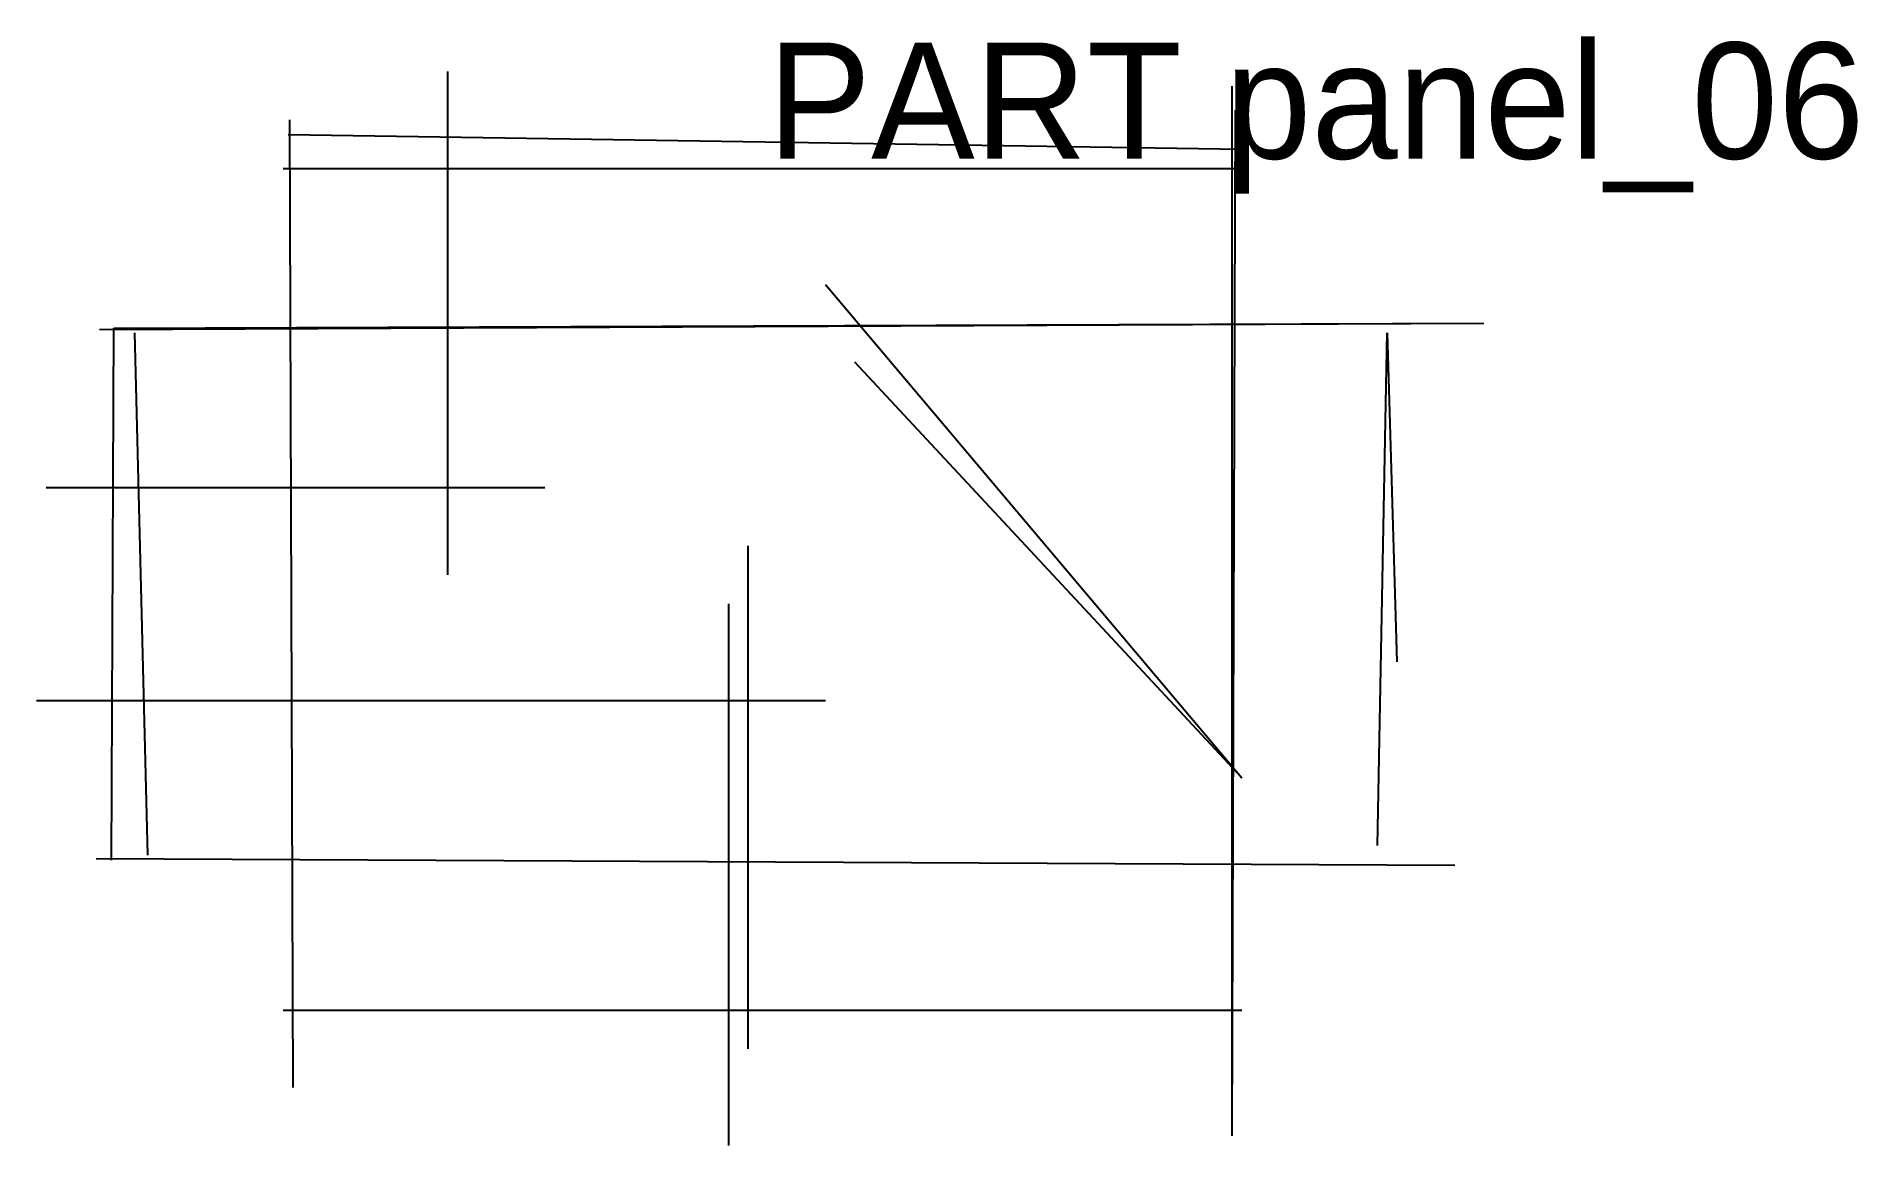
# Model space of a CAD drawing. Header units: millimetres. Extents: x 2 to 190, y 1 to 116.
import ezdxf

# ---------------------------------------------------------------- set-up
doc = ezdxf.new("R2010")
doc.units = ezdxf.units.MM
doc.layers.add('ANNOTATIONS', color=3, linetype='Continuous')
doc.layers.add('GEOMETRY', color=7, linetype='Continuous')

msp = doc.modelspace()

# ---------------------------------------------------------------- linework, layer by layer
at = {"layer": 'GEOMETRY'}
for p, q in [((44, 60), (44, 112)), ((125, 2), (125, 110.5)), ((125, 2), (125.33, 108)), ((27.5, 105.5), (126, 104)), ((28, 7), (27.67, 107)), ((28, 7), (27.67, 107)), ((27, 102), (126, 102)), ((83, 90), (126, 39)), ((8, 85.33), (151, 86)), ((9.25, 30.5), (9.5, 85.5)), ((9.5, 85.5), (151, 86)), ((13, 31), (11.67, 85)), ((140, 32), (141, 85)), ((141, 85), (142, 51)), ((86, 82), (126, 39)), ((2.5, 69), (54, 69)), ((2.5, 69), (54, 69)), ((75, 11), (75, 63)), ((73, 1), (73, 57)), ((1.5, 47), (83, 47)), ((1.5, 47), (83, 47)), ((7.67, 30.67), (148, 30)), ((7.67, 30.67), (148, 30)), ((27, 15), (126, 15)), ((27, 15), (126, 15))]:
    msp.add_line(p, q, dxfattribs=at)

# ---------------------------------------------------------------- texts
at = {"layer": 'ANNOTATIONS'}
msp.add_text('PART panel_06', height=12, dxfattribs=at).set_placement((77, 103))

doc.saveas('drawing.dxf')
